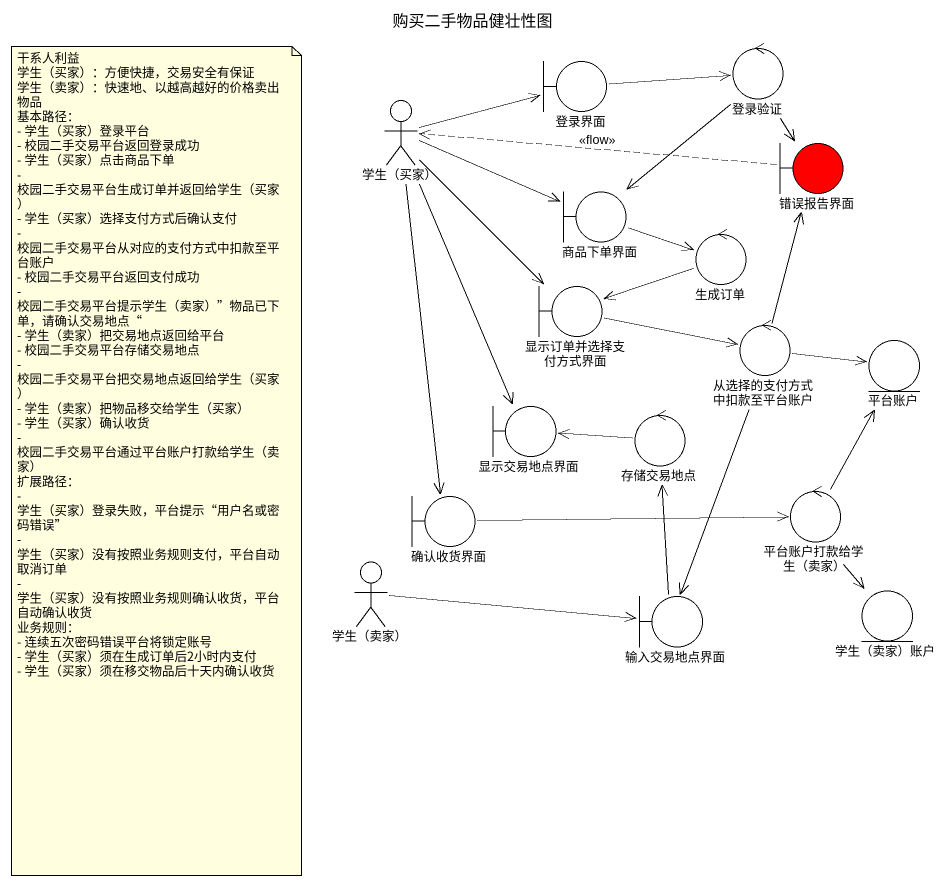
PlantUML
@startuml
title 购买二手物品健壮性图
control 登录验证
actor "学生（买家）" as 学生_买家
boundary 登录界面
boundary 错误报告界面 #FF0000
boundary 商品下单界面
control 生成订单
boundary 显示订单并选择支付方式界面
control 从选择的支付方式中扣款至平台账户
entity 平台账户
boundary 显示交易地点界面
control 存储交易地点
boundary 确认收货界面
control "平台账户打款给学生（卖家）" as 平台账户打款给学生_卖家
actor "学生（卖家）" as 学生_卖家
boundary 输入交易地点界面
entity "学生（卖家）账户" as 学生_卖家_账户
登录验证 --> 错误报告界面
登录验证 --> 商品下单界面
学生_买家 -right-> 登录界面
学生_买家 -right-> 商品下单界面
学生_买家 --> 显示订单并选择支付方式界面
学生_买家 --> 显示交易地点界面
学生_买家 --> 确认收货界面
登录界面 -right-> 登录验证
错误报告界面 .left.> 学生_买家 : <<flow>>
商品下单界面 -right-> 生成订单
生成订单 -left-> 显示订单并选择支付方式界面
显示订单并选择支付方式界面 -right-> 从选择的支付方式中扣款至平台账户
从选择的支付方式中扣款至平台账户 -up-> 错误报告界面
从选择的支付方式中扣款至平台账户 -right-> 平台账户
从选择的支付方式中扣款至平台账户 --> 输入交易地点界面
存储交易地点 -left-> 显示交易地点界面
确认收货界面 -right-> 平台账户打款给学生_卖家
平台账户打款给学生_卖家 -up-> 平台账户
平台账户打款给学生_卖家 --> 学生_卖家_账户
学生_卖家 -right-> 输入交易地点界面
输入交易地点界面 -up-> 存储交易地点
note as N1
  干系人利益
  学生（买家）：方便快捷，交易安全有保证
  学生（卖家）：快速地、以越高越好的价格卖出物品
  基本路径：
  - 学生（买家）登录平台
  - 校园二手交易平台返回登录成功
  - 学生（买家）点击商品下单
  - 校园二手交易平台生成订单并返回给学生（买家）
  - 学生（买家）选择支付方式后确认支付
  - 校园二手交易平台从对应的支付方式中扣款至平台账户
  - 校园二手交易平台返回支付成功
  - 校园二手交易平台提示学生（卖家）”物品已下单，请确认交易地点“
  - 学生（卖家）把交易地点返回给平台
  - 校园二手交易平台存储交易地点
  - 校园二手交易平台把交易地点返回给学生（买家）
  - 学生（卖家）把物品移交给学生（买家）
  - 学生（买家）确认收货
  - 校园二手交易平台通过平台账户打款给学生（卖家）
  扩展路径：
  - 学生（买家）登录失败，平台提示“用户名或密码错误”
  - 学生（买家）没有按照业务规则支付，平台自动取消订单
  - 学生（买家）没有按照业务规则确认收货，平台自动确认收货
  业务规则：
  - 连续五次密码错误平台将锁定账号
  - 学生（买家）须在生成订单后2小时内支付
  - 学生（买家）须在移交物品后十天内确认收货
end note
@enduml
